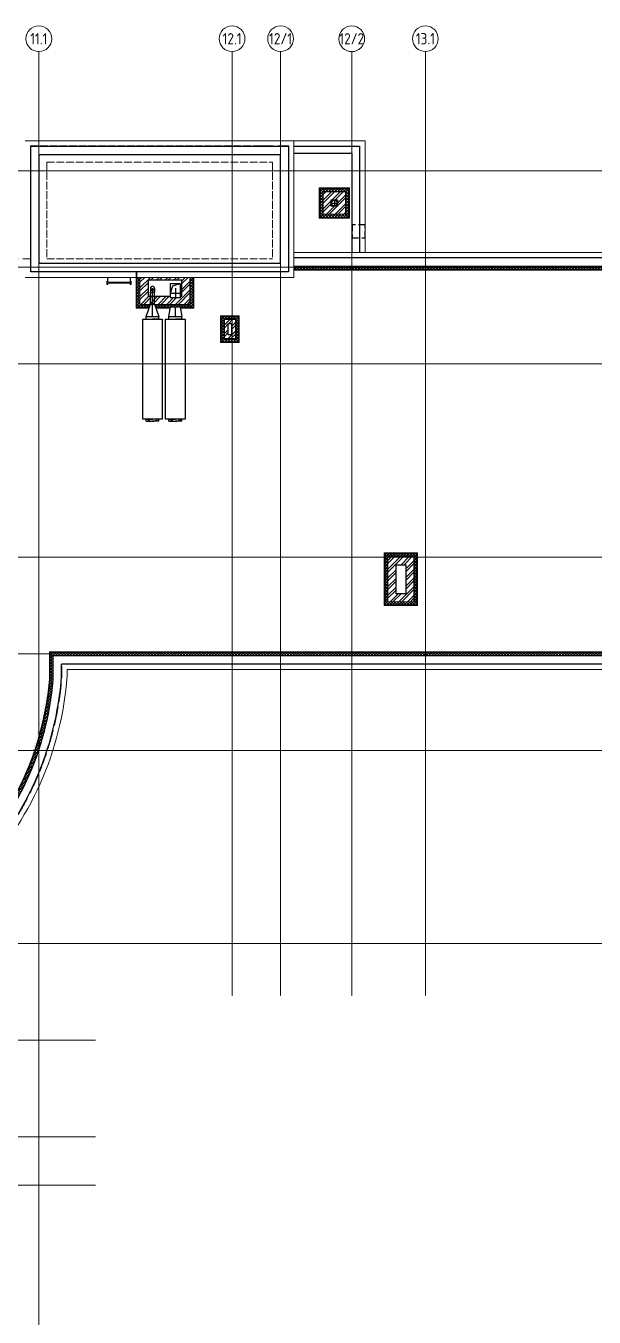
# Model space of a CAD drawing. Header units: millimetres. Extents: x -222892 to 671268, y 0 to 135099.
# Drawn here: x 487659 to 505303, y 95001 to 135099 of the extents above; entities that cross this region are included whole.
import ezdxf
from ezdxf.enums import TextEntityAlignment as Align

# ---------------------------------------------------------------- set-up
doc = ezdxf.new("R2010")
doc.units = ezdxf.units.MM
for name, pattern in [('ACAD_ISO02W100', [15, 12, -3]), ('CENTER2', [28.575, 19.05, -3.175, 3.175, -3.175]), ('HIDDEN', [6, 4, -2]), ('осевая', [2, 1.25, -0.25, 0.25, -0.25])]:
    doc.linetypes.add(name, pattern=pattern)
for name, color, linetype in [('Aks_скрытые_линии', 7, 'HIDDEN'), ('Aks_Схема', 3, 'Continuous'), ('АР_Парапет', 142, 'Continuous'), ('М_дефлектор', 122, 'Continuous'), ('перекр 0.3', 181, 'Continuous'), ('ПРОЕМЫ ОВ', 173, 'Continuous')]:
    doc.layers.add(name, color=color, linetype=linetype)
for name, color, linetype, lineweight in [('АР_Навесной фасад', 190, 'Continuous', 5), ('АР_Перегородки кирпич', 244, 'Continuous', 5), ('АР_Перегородки_кирпич_Штрих', 244, 'Continuous', 5), ('АР_Размеры дверей', 15, 'Continuous', 5), ('АР_Утеплитель', 154, 'Continuous', 5), ('АР_Штрих утеплитель', 24, 'Continuous', 5), ('КР_Оси', 7, 'Continuous', 5), ('М_0_В35', 142, 'Continuous', 25), ('пунктир', 251, 'Continuous', 5), ('Специальное оборудование', 7, 'Continuous', 5)]:
    doc.layers.add(name, color=color, linetype=linetype, lineweight=lineweight)
doc.styles.add('ISOCPEUR', font='isocpeur.ttf', dxfattribs={"width": 0.85})

# ---------------------------------------------------------------- blocks, each defined once
blk = doc.blocks.new('A$Cd8bddbec')
at = {"color": 251, "linetype": 'ByBlock'}
for points in [[(-175, 0), (175, 0)], [(-2, 175), (-2, -175)]]:
    blk.add_lwpolyline(points, dxfattribs=at)
blk.add_circle((0, 0), 175, dxfattribs=at)
at = {"layer": 'М_дефлектор'}
blk.add_circle((-2, 0), 200, dxfattribs=at)
blk = doc.blocks.new('LADDER_12760 - LADDER_12760-5164013-3_1 этаж')
at = {"layer": 'Специальное оборудование'}
for p, q in [((25, 95), (-50, 95)), ((-50, 95), (-50, 88)), ((-50, 88), (18, 88)), ((0, 0), (25, 0)), ((0, -76.2), (0, 0)), ((18, 88), (18, 0)), ((25, 0), (25, 95)), ((25, 0), (25, -76.2)), ((575, 95), (575, 0)), ((650, 95), (575, 95)), ((575, 0), (600, 0)), ((575, -76.2), (575, 0)), ((582, 0), (582, 88)), ((582, 88), (650, 88)), ((600, 0), (600, -76.2)), ((650, 88), (650, 95)), ((25, -76.2), (0, -76.2)), ((25, -25.4), (575, -25.4)), ((575, -45.4), (25, -45.4)), ((600, -76.2), (575, -76.2))]:
    blk.add_line(p, q, dxfattribs=at)
blk = doc.blocks.new('*U4608')
at = {"linetype": 'ByBlock'}
for p, q in [((-15.55, -3.05), (-15.55, 3.05)), ((-15.55, 3.05), (15.55, 3.05)), ((15.55, 3.05), (15.55, -3.05)), ((15.55, -3.05), (-15.55, -3.05))]:
    blk.add_line(p, q, dxfattribs=at)
blk = doc.blocks.new('Aks_rs_mixed_400x200_to_125_375_wipe')
at = {"color": 0, "linetype": 'ByBlock', "lineweight": -2}
blk.add_wipeout([(-2, 0), (2, 0), (0.625, 3.75), (-0.625, 3.75)], dxfattribs=at)
blk = doc.blocks.new('Aks_rs_mixed_400x200_to_125_375')
at = {"color": 0, "linetype": 'ByBlock', "lineweight": -2}
blk.add_blockref('Aks_rs_mixed_400x200_to_125_375_wipe', (0, 0), dxfattribs=at)
for p, q in [((-2, 0), (-0.625, 3.75)), ((-2, 0), (2, 0)), ((-0.625, 3.75), (0.625, 3.75)), ((0.625, 3.75), (2, 0))]:
    blk.add_line(p, q, dxfattribs=at)
at = {"layer": 'Aks_Схема'}
blk.add_line((0, 0), (0, 3.75), dxfattribs=at)
blk = doc.blocks.new('Aks_rs_rect_400x200_to_300x300_300_wipe')
at = {"color": 0, "linetype": 'ByBlock', "lineweight": -2}
blk.add_wipeout([(-2, 0), (2, 0), (1.5, 3), (-1.5, 3)], dxfattribs=at)
blk = doc.blocks.new('Aks_rs_rect_400x200_to_300x300_300')
at = {"color": 0, "linetype": 'ByBlock', "lineweight": -2}
blk.add_blockref('Aks_rs_rect_400x200_to_300x300_300_wipe', (0, 0), dxfattribs=at)
for p, q in [((-2, 0), (-1.5, 3)), ((-2, 0), (2, 0)), ((-1.5, 3), (1.5, 3)), ((1.5, 3), (2, 0))]:
    blk.add_line(p, q, dxfattribs=at)
at = {"layer": 'Aks_Схема'}
blk.add_line((0, 0), (0, 3), dxfattribs=at)
blk = doc.blocks.new('Aks_es_drop_rnd_125_125_wipe')
at = {"color": 0, "linetype": 'ByBlock', "lineweight": -2}
blk.add_wipeout([(-0.62, 0), (-0.62, 0.07), (-0.61, 0.13), (-0.59, 0.19), (-0.57, 0.25), (-0.54, 0.31), (-0.51, 0.37), (-0.46, 0.42), (-0.42, 0.46), (-0.37, 0.51), (-0.31, 0.54), (-0.25, 0.57), (-0.19, 0.59), (-0.13, 0.61), (-0.07, 0.62), (0, 0.62), (0.07, 0.62), (0.13, 0.61), (0.19, 0.59), (0.25, 0.57), (0.31, 0.54), (0.37, 0.51), (0.42, 0.46), (0.46, 0.42), (0.51, 0.37), (0.54, 0.31), (0.57, 0.25), (0.59, 0.19), (0.61, 0.13), (0.62, 0.07), (0.62, 0), (0.62, -1.25), (-0.62, -1.25)], dxfattribs=at)
blk = doc.blocks.new('Aks_es_drop_rnd_125_125')
at = {"color": 0, "linetype": 'ByBlock', "lineweight": -2}
blk.add_arc((0, 0), 0.625, 0, 180, dxfattribs=at)
blk.add_blockref('Aks_es_drop_rnd_125_125_wipe', (0, 0), dxfattribs=at)
for p, q in [((-0.62, 0), (-0.62, -1.25)), ((0.62, 0), (0.62, -1.25)), ((-0.62, -1.25), (0.62, -1.25))]:
    blk.add_line(p, q, dxfattribs=at)
at = {"color": 200, "linetype": 'CENTER2', "lineweight": -2}
blk.add_line((0, 0), (0, -1.25), dxfattribs=at)
at = {"color": 0, "linetype": 'ByBlock', "lineweight": -2}
blk.add_arc((0, 0), 0.625, 0, 180, dxfattribs=at)
at = {"layer": 'Aks_скрытые_линии'}
for centre, radius, start, end in [((0, 0), 0.625, 180, 0), ((0.11, 0.11), 0.644, 149.0362, 300.9638)]:
    blk.add_arc(centre, radius, start, end, dxfattribs=at)
at = {"layer": 'Aks_Схема'}
blk.add_line((0, 0), (0, -1.25), dxfattribs=at)
blk = doc.blocks.new('Aks_es_drop_rect_300_300_100_50_50_wipe')
at = {"color": 0, "linetype": 'ByBlock', "lineweight": -2}
blk.add_wipeout([(-1.5, 1.5), (1.5, 1.5), (1.5, -3), (-1.5, -3)], dxfattribs=at)
blk = doc.blocks.new('Aks_es_drop_rect_300_300_100_50_50')
at = {"color": 0, "linetype": 'ByBlock', "lineweight": -2}
blk.add_blockref('Aks_es_drop_rect_300_300_100_50_50_wipe', (0, 0), dxfattribs=at)
for p, q in [((-1.5, 1.5), (1.5, 1.5)), ((-1.5, -3), (-1.5, 1.5)), ((1.5, 1.5), (1.5, -3)), ((1.5, -3), (-1.5, -3))]:
    blk.add_line(p, q, dxfattribs=at)
at = {"layer": 'Aks_скрытые_линии'}
for p, q in [((-1.5, -1.5), (-0.75, 0.75)), ((-0.75, 0.75), (1.5, 1.5)), ((-1.5, -1.5), (1.5, -1.5))]:
    blk.add_line(p, q, dxfattribs=at)
at = {"layer": 'Aks_Схема'}
blk.add_line((0, 0), (0, -3), dxfattribs=at)
blk = doc.blocks.new('*U5873')
at = {"color": 0, "linetype": 'Continuous', "lineweight": -2}
blk.add_line((-35117, 0), (-35617, 0), dxfattribs=at)
at = {"color": 0, "linetype": 'ByBlock', "lineweight": -2, "ltscale": 10}
blk.add_line((0, 0), (-35117, 0), dxfattribs=at)
at = {"color": 0, "linetype": 'Continuous', "lineweight": -2}
blk.add_circle((-36017, 0), 400, dxfattribs=at)
at = {"color": 0, "linetype": 'Continuous', "lineweight": -2, "style": 'ISOCPEUR', "width": 0.85}
blk.add_text('Д.1', height=350, dxfattribs=at).set_placement((-36017, 0), align=Align.MIDDLE_CENTER)
blk = doc.blocks.new('*U5874')
at = {"color": 0, "linetype": 'Continuous', "lineweight": -2}
blk.add_line((-35117, 0), (-35617, 0), dxfattribs=at)
at = {"color": 0, "linetype": 'ByBlock', "lineweight": -2, "ltscale": 10}
blk.add_line((0, 0), (-35117, 0), dxfattribs=at)
at = {"color": 0, "linetype": 'Continuous', "lineweight": -2}
blk.add_circle((-36017, 0), 400, dxfattribs=at)
at = {"color": 0, "linetype": 'Continuous', "lineweight": -2, "style": 'ISOCPEUR', "width": 0.85}
blk.add_text('Е.1', height=350, dxfattribs=at).set_placement((-36017, 0), align=Align.MIDDLE_CENTER)
blk = doc.blocks.new('*U5875')
at = {"color": 0, "linetype": 'ByBlock', "lineweight": -2, "ltscale": 10}
blk.add_line((0, 0), (-71487, 0), dxfattribs=at)
blk = doc.blocks.new('*U5876')
at = {"color": 0, "linetype": 'ByBlock', "lineweight": -2, "ltscale": 10}
blk.add_line((0, 0), (-71487, 0), dxfattribs=at)
blk = doc.blocks.new('*U5877')
at = {"color": 0, "linetype": 'ByBlock', "lineweight": -2, "ltscale": 10}
blk.add_line((0, 0), (-71487, 0), dxfattribs=at)
blk = doc.blocks.new('*U5878')
at = {"color": 0, "linetype": 'ByBlock', "lineweight": -2, "ltscale": 10}
blk.add_line((0, 0), (-71487, 0), dxfattribs=at)
blk = doc.blocks.new('*U5879')
at = {"color": 0, "linetype": 'ByBlock', "lineweight": -2, "ltscale": 10}
blk.add_line((0, 0), (-71487, 0), dxfattribs=at)
blk = doc.blocks.new('*U5880')
at = {"color": 0, "linetype": 'ByBlock', "lineweight": -2, "ltscale": 10}
blk.add_line((0, 0), (-71487, 0), dxfattribs=at)
blk = doc.blocks.new('*U5881')
at = {"color": 0, "linetype": 'ByBlock', "lineweight": -2, "ltscale": 10}
blk.add_line((0, 0), (-71487, 0), dxfattribs=at)
blk = doc.blocks.new('*U5891')
at = {"color": 0, "linetype": 'Continuous', "lineweight": -2}
blk.add_line((0, 0), (0, 500), dxfattribs=at)
at = {"color": 0, "linetype": 'ByBlock', "lineweight": -2, "ltscale": 10}
blk.add_line((0, 0), (0, -53278), dxfattribs=at)
at = {"color": 0, "linetype": 'Continuous', "lineweight": -2}
blk.add_circle((0, 900), 400, dxfattribs=at)
at = {"color": 0, "linetype": 'Continuous', "lineweight": -2, "style": 'ISOCPEUR', "width": 0.85}
blk.add_text('11.1', height=350, dxfattribs=at).set_placement((0, 900), align=Align.MIDDLE_CENTER)
blk = doc.blocks.new('*U5892')
at = {"color": 0, "linetype": 'Continuous', "lineweight": -2}
blk.add_line((0, 0), (0, 500), dxfattribs=at)
at = {"color": 0, "linetype": 'ByBlock', "lineweight": -2, "ltscale": 10}
blk.add_line((0, 0), (0, -28823), dxfattribs=at)
at = {"color": 0, "linetype": 'Continuous', "lineweight": -2}
blk.add_circle((0, 900), 400, dxfattribs=at)
at = {"color": 0, "linetype": 'Continuous', "lineweight": -2, "style": 'ISOCPEUR', "width": 0.85}
blk.add_text('12.1', height=350, dxfattribs=at).set_placement((0, 900), align=Align.MIDDLE_CENTER)
blk = doc.blocks.new('*U5893')
at = {"color": 0, "linetype": 'Continuous', "lineweight": -2}
blk.add_line((0, 0), (0, 500), dxfattribs=at)
at = {"color": 0, "linetype": 'ByBlock', "lineweight": -2, "ltscale": 10}
blk.add_line((0, 0), (0, -28823), dxfattribs=at)
at = {"color": 0, "linetype": 'Continuous', "lineweight": -2}
blk.add_circle((0, 900), 400, dxfattribs=at)
at = {"color": 0, "linetype": 'Continuous', "lineweight": -2, "style": 'ISOCPEUR', "width": 0.85}
blk.add_text('12/1', height=350, dxfattribs=at).set_placement((0, 900), align=Align.MIDDLE_CENTER)
blk = doc.blocks.new('*U5894')
at = {"color": 0, "linetype": 'Continuous', "lineweight": -2}
blk.add_line((0, 0), (0, 500), dxfattribs=at)
at = {"color": 0, "linetype": 'ByBlock', "lineweight": -2, "ltscale": 10}
blk.add_line((0, 0), (0, -28821.751551), dxfattribs=at)
at = {"color": 0, "linetype": 'Continuous', "lineweight": -2}
blk.add_circle((0, 900), 400, dxfattribs=at)
at = {"color": 0, "linetype": 'Continuous', "lineweight": -2, "style": 'ISOCPEUR', "width": 0.85}
blk.add_text('12/2', height=350, dxfattribs=at).set_placement((0, 900), align=Align.MIDDLE_CENTER)
blk = doc.blocks.new('*U5895')
at = {"color": 0, "linetype": 'Continuous', "lineweight": -2}
blk.add_line((0, 0), (0, 500), dxfattribs=at)
at = {"color": 0, "linetype": 'ByBlock', "lineweight": -2, "ltscale": 10}
blk.add_line((0, 0), (0, -28823), dxfattribs=at)
at = {"color": 0, "linetype": 'Continuous', "lineweight": -2}
blk.add_circle((0, 900), 400, dxfattribs=at)
at = {"color": 0, "linetype": 'Continuous', "lineweight": -2, "style": 'ISOCPEUR', "width": 0.85}
blk.add_text('13.1', height=350, dxfattribs=at).set_placement((0, 900), align=Align.MIDDLE_CENTER)
blk = doc.blocks.new('*U5900')
at = {"color": 0, "linetype": 'Continuous', "lineweight": -2}
blk.add_line((-35117, 0), (-35617, 0), dxfattribs=at)
at = {"color": 0, "linetype": 'ByBlock', "lineweight": -2, "ltscale": 10}
blk.add_line((0, 0), (-35117, 0), dxfattribs=at)
at = {"color": 0, "linetype": 'Continuous', "lineweight": -2}
blk.add_circle((-36017, 0), 400, dxfattribs=at)
at = {"color": 0, "linetype": 'Continuous', "lineweight": -2, "style": 'ISOCPEUR', "width": 0.85}
blk.add_text('Г.1', height=350, dxfattribs=at).set_placement((-36017, 0), align=Align.MIDDLE_CENTER)
blk = doc.blocks.new('A$C4c190d01')
at = {"layer": 'КР_Оси', "linetype": 'осевая'}
for name, p in [('*U5891', (23569.9, 78593.6)), ('*U5892', (29569.9, 78593.6)), ('*U5893', (31074.9, 78593.6)), ('*U5894', (33284.9, 78592.1)), ('*U5895', (35569.9, 78593.6)), ('*U5881', (61698.3, 75395)), ('*U5880', (61698.3, 72395)), ('*U5879', (61698.3, 69395)), ('*U5878', (61698.3, 63395)), ('*U5877', (61698.3, 60395)), ('*U5876', (61698.3, 57395)), ('*U5875', (61698.3, 51395)), ('*U5874', (25328.8, 48395)), ('*U5873', (25328.8, 45395)), ('*U5900', (25328.8, 43895))]:
    blk.add_blockref(name, p, dxfattribs=at)

msp = doc.modelspace()

# ---------------------------------------------------------------- hatches: boundary and pattern name
at = {"layer": 'АР_Перегородки_кирпич_Штрих', "ltscale": 500}
h = msp.add_hatch(dxfattribs=at)
h.set_pattern_fill('ANSI32', color=256, scale=20)
h.paths.add_polyline_path([(497587.4, 129247.5), (496888.3, 129247.5), (496888.3, 129947.5), (497587.4, 129947.5)])
h.paths.add_polyline_path([(497337.4, 129497.5), (497138.3, 129497.5), (497138.3, 129697.5), (497337.4, 129697.5)], flags=16)
h = msp.add_hatch(dxfattribs=at)
h.set_pattern_fill('ANSI32', color=256, scale=20)
h.paths.add_polyline_path([(491452.7, 126700.5), (492501.7, 126700.5), (492501.7, 127201), (491452.7, 127201)], flags=16)
h.paths.add_polyline_path([(491202.7, 127289.6), (492751.7, 127289.6), (492751.7, 126450.5), (491202.7, 126450.5)])
h = msp.add_hatch(dxfattribs=at)
h.set_pattern_fill('ANSI32', color=256, scale=20)
h.paths.add_polyline_path([(494043.2, 125857.7), (493943.2, 125857.7), (493943.2, 125507.7), (494043.2, 125507.7)], flags=16)
h.paths.add_polyline_path([(494163.2, 125977.7), (493823.2, 125977.7), (493823.2, 125387.7), (494163.2, 125387.7)])
h = msp.add_hatch(dxfattribs=at)
h.set_pattern_fill('ANSI32', color=256, scale=20)
h.paths.add_polyline_path([(499451.8, 117466.9), (499151.8, 117466.9), (499151.8, 118366.9), (499451.8, 118366.9)], flags=16)
h.paths.add_polyline_path([(499701.8, 117216.9), (498901.8, 117216.9), (498901.8, 118616.9), (499701.8, 118616.9)])
at = {"layer": 'АР_Утеплитель', "ltscale": 500}
h = msp.add_hatch(dxfattribs=at)
h.set_pattern_fill('ANSI37', color=256, scale=20)
h.paths.add_polyline_path([(497687.4, 129147.5), (496788.3, 129147.5), (496788.3, 130047.5), (497687.4, 130047.5)])
h.paths.add_polyline_path([(497587.4, 129247.5), (496888.3, 129247.5), (496888.3, 129947.5), (497587.4, 129947.5)], flags=16)
h = msp.add_hatch(dxfattribs=at)
h.set_pattern_fill('ANSI37', color=256, scale=20)
h.paths.add_polyline_path([(492851.7, 127289.6), (492751.7, 127289.6), (492751.7, 126450.5), (491202.7, 126450.5), (491202.7, 127289.6), (491102.7, 127289.6), (491102.7, 126350.5), (492851.7, 126350.5)])
h = msp.add_hatch(dxfattribs=at)
h.set_pattern_fill('ANSI37', color=256, scale=20)
h.paths.add_polyline_path([(494163.2, 125387.7), (493823.2, 125387.7), (493823.2, 125977.7), (494163.2, 125977.7)], flags=16)
h.paths.add_polyline_path([(494263.2, 125287.7), (493723.2, 125287.7), (493723.2, 126077.7), (494263.2, 126077.7)])
h = msp.add_hatch(dxfattribs=at)
h.set_pattern_fill('ANSI37', color=256, scale=20)
h.paths.add_polyline_path([(499701.8, 117216.9), (498901.8, 117216.9), (498901.8, 118616.9), (499701.8, 118616.9)], flags=16)
h.paths.add_polyline_path([(499801.8, 117116.9), (498801.8, 117116.9), (498801.8, 118716.9), (499801.8, 118716.9)])
at = {"layer": 'АР_Штрих утеплитель', "ltscale": 500}
h = msp.add_hatch(dxfattribs=at)
h.set_pattern_fill('ANSI37', color=256, scale=20)
h.paths.add_polyline_path([(495982, 127630.7), (521221.5, 127630.7), (521221.5, 127530.7), (495982, 127530.7)])
h = msp.add_hatch(dxfattribs=at)
h.set_pattern_fill('ANSI37', color=256, scale=20)
edge = h.paths.add_edge_path()
edge.add_line((517851.5, 115600.7), (488411.2, 115600.7))
edge.add_line((488411.2, 115600.7), (488411.2, 114806.7))
edge.add_arc((479054.6, 115605.8), 9390.7, 338.72197, 355.11842, ccw=False)
edge.add_line((487805.1, 112198), (487533.3, 111569.2))
edge.add_line((487533.3, 111569.2), (487227.5, 110981.5))
edge.add_arc((479062.5, 115603.8), 9382.6, 315.87509, 330.48576, ccw=False)
edge.add_arc((479071, 115579.9), 9359.9, 288.64048, 315.94366, ccw=False)
edge.add_line((482062.7, 106711), (482048, 106600.7))
edge.add_arc((479071, 115579.9), 9459.8, 288.34264, 309.29993)
edge.add_arc((479071, 115579.9), 9459.9, 309.29993, 315.94294)
edge.add_arc((479062.5, 115603.8), 9482.6, 315.87509, 330.27244)
edge.add_line((487297.1, 110901.6), (487617.8, 111513.9))
edge.add_arc((479062.5, 115603.8), 9482.6, 334.44954, 338.74407)
edge.add_arc((479086.7, 115597.6), 9457.8, 338.7258, 355.1923)
edge.add_line((488511.2, 114804.9), (488511.2, 115540.7))
edge.add_line((488511.2, 115540.7), (517851.5, 115540.7))
edge.add_line((517851.5, 115540.7), (517851.5, 115600.7))
h.paths.add_polyline_path([(517851.5, 115640.7), (488411.2, 115640.7), (488411.2, 115600.7), (517851.5, 115600.7)])

# ---------------------------------------------------------------- linework, layer by layer
at = {"layer": 'АР_Навесной фасад', "ltscale": 100}
for p, q in [((495982, 131530.7), (487641.5, 131530.7)), ((495982, 127289.6), (495982, 131530.7)), ((498191.5, 131530.7), (495982, 131530.7)), ((498191.5, 128060.7), (498191.5, 131530.7)), ((521751.5, 128060.7), (495982.7, 128060.7)), ((487641.5, 127289.6), (495982, 127289.6)), ((488940.8, 115110.7), (488940.8, 114910.7)), ((518281.5, 115110.7), (488940.8, 115110.7))]:
    msp.add_line(p, q, dxfattribs=at)
msp.add_lwpolyline([(487642.7, 131530.7), (495982.7, 131530.7)], dxfattribs=at)
msp.add_arc((479062.5, 115603.8), 9902.6, 315.87509, 355.98647, dxfattribs=at)
at = {"layer": 'АР_Парапет', "ltscale": 500}
for p, q in [((495982, 131360.7), (498021.5, 131360.7)), ((497791.5, 131130.7), (495982, 131130.7)), ((497791.5, 128060.7), (497791.5, 131130.7)), ((498021.5, 131360.7), (498021.5, 128060.7)), ((521581.5, 127890.7), (495982, 127890.7)), ((521321.5, 127630.7), (495982, 127630.7)), ((517851.5, 115540.7), (488511.2, 115540.7)), ((488511.2, 114803), (488511.2, 115540.7)), ((518111.5, 115280.7), (488771.2, 115280.7)), ((488771.2, 114922.6), (488771.2, 115280.7))]:
    msp.add_line(p, q, dxfattribs=at)
msp.add_lwpolyline([(487811.5, 131360.7), (495812, 131360.7), (495812, 127459.6), (487811.5, 127459.6), (487811.5, 131360.7)], dxfattribs=at)
msp.add_lwpolyline([(488071.5, 127719.6), (488071.5, 131100.7), (495552, 131100.7), (495552, 127719.6)], close=True, dxfattribs=at)
for centre, radius, start, end in [((479062.5, 115603.8), 9482.6, 315.87509, 355.15601), ((478980.6, 115624.3), 9815.7, 316.12205, 355.90068)]:
    msp.add_arc(centre, radius, start, end, dxfattribs=at)
at = {"layer": 'АР_Перегородки кирпич', "linetype": 'Continuous', "ltscale": 100}
for points in [[(497707.4, 129127.5), (496768.3, 129127.4), (496768.3, 130067.4), (497707.4, 130067.5)], [(497687.4, 129147.5), (496788.3, 129147.5), (496788.3, 130047.5), (497687.4, 130047.5)], [(497587.4, 129247.5), (496888.3, 129247.5), (496888.3, 129947.5), (497587.4, 129947.5)], [(497337.4, 129497.5), (497138.3, 129497.5), (497138.3, 129697.5), (497337.4, 129697.5)], [(494163.2, 125977.7), (493823.2, 125977.7), (493823.2, 125387.7), (494163.2, 125387.7)], [(494043.2, 125857.7), (493943.2, 125857.7), (493943.2, 125507.7), (494043.2, 125507.7)], [(499701.8, 117216.9), (498901.8, 117216.9), (498901.8, 118616.9), (499701.8, 118616.9)]]:
    msp.add_lwpolyline(points, close=True, dxfattribs=at)
msp.add_lwpolyline([(491202.7, 127289.6), (491202.7, 126450.5), (492751.7, 126450.5), (492751.7, 127289.6)], dxfattribs=at)
at = {"layer": 'АР_Размеры дверей', "ltscale": 500}
msp.add_lwpolyline([(491202.7, 127289.6), (492751.7, 127289.6), (492751.7, 126450.5), (491202.7, 126450.5)], close=True, dxfattribs=at)
at = {"layer": 'АР_Утеплитель', "ltscale": 500}
for points in [[(491082.7, 127459.6), (491082.7, 126330.5), (492871.7, 126330.5), (492871.7, 127289.6)], [(491102.7, 127459.6), (491102.7, 126350.5), (492851.7, 126350.5), (492851.7, 127289.6)]]:
    msp.add_lwpolyline(points, dxfattribs=at)
for points in [[(494283.2, 126097.7), (493703.2, 126097.7), (493703.2, 125267.7), (494283.2, 125267.7)], [(494263.2, 126077.7), (493723.2, 126077.7), (493723.2, 125287.7), (494263.2, 125287.7)], [(494183.2, 125997.7), (493803.2, 125997.7), (493803.2, 125367.7), (494183.2, 125367.7)], [(499821.8, 117096.9), (498781.8, 117096.9), (498781.8, 118736.9), (499821.8, 118736.9)], [(499801.8, 117116.9), (498801.8, 117116.9), (498801.8, 118716.9), (499801.8, 118716.9)]]:
    msp.add_lwpolyline(points, close=True, dxfattribs=at)
at = {"layer": 'АР_Штрих утеплитель', "ltscale": 500}
for p, q in [((521221.5, 127530.7), (495982, 127530.7)), ((521201.5, 127510.7), (495982, 127510.7)), ((517851.5, 115660.7), (488391.2, 115660.7)), ((488391.2, 114803), (488391.2, 115660.7)), ((517851.5, 115640.7), (488411.2, 115640.7)), ((488411.2, 114803), (488411.2, 115640.7))]:
    msp.add_line(p, q, dxfattribs=at)
for radius in [9362.6, 9382.6]:
    msp.add_arc((479062.5, 115603.8), radius, 315.87509, 355.15601, dxfattribs=at)
at = {"layer": 'М_0_В35', "linetype": 'Continuous'}
for p, q in [((491529.2, 126452.4), (491529.2, 126825.8)), ((491529.2, 126825.8), (491591.7, 126825.8)), ((491654.2, 126825.8), (491591.7, 126825.8)), ((491654.2, 126452.4), (491654.2, 126825.8)), ((491529.2, 126452.4), (491591.7, 126452.4)), ((491654.2, 126452.4), (491591.7, 126452.4)), ((491391.7, 125993.1), (491391.7, 126077.4)), ((491391.7, 126077.4), (491591.7, 126077.4)), ((491391.7, 125993.1), (491591.7, 125993.1)), ((491791.7, 126077.4), (491591.7, 126077.4)), ((491791.7, 125993.1), (491591.7, 125993.1)), ((491791.7, 125993.1), (491791.7, 126077.4)), ((492101.7, 125993.1), (492101.7, 126077.4)), ((492101.7, 126077.4), (492301.7, 126077.4)), ((492101.7, 125993.1), (492301.7, 125993.1)), ((492501.7, 126077.4), (492301.7, 126077.4)), ((492501.7, 125993.1), (492301.7, 125993.1)), ((492501.7, 125993.1), (492501.7, 126077.4)), ((491391.7, 122818.8), (491391.7, 122883.1)), ((491391.7, 122883.1), (491591.7, 122883.1)), ((491391.7, 122818.8), (491591.7, 122818.8)), ((491791.7, 122883.1), (491591.7, 122883.1)), ((491791.7, 122818.8), (491591.7, 122818.8)), ((491791.7, 122818.8), (491791.7, 122883.1)), ((492101.7, 122818.8), (492101.7, 122883.1)), ((492101.7, 122883.1), (492301.7, 122883.1)), ((492101.7, 122818.8), (492301.7, 122818.8)), ((492501.7, 122883.1), (492301.7, 122883.1)), ((492501.7, 122818.8), (492301.7, 122818.8)), ((492501.7, 122818.8), (492501.7, 122883.1))]:
    msp.add_line(p, q, dxfattribs=at)
at = {"layer": 'М_0_В35', "color": 200, "linetype": 'CENTER2'}
msp.add_line((491591.7, 126452.4), (491591.7, 126825.8), dxfattribs=at)
at = {"layer": 'М_0_В35'}
for centre in [(491591.7, 123043.6), (492301.7, 123043.6)]:
    msp.add_arc(centre, 224.8, 225.53454, 314.46546, dxfattribs=at)
at = {"layer": 'перекр 0.3', "linetype": 'HIDDEN', "ltscale": 50}
msp.add_lwpolyline([(497791.5, 128521.1), (498191.5, 128521.1), (498191.5, 128918.9), (497791.5, 128918.9)], close=True, dxfattribs=at)
msp.add_lwpolyline([(497791.5, 128521.1), (498191.5, 128521.1), (498191.5, 128918.9), (497791.5, 128918.9)], close=True, dxfattribs=at)
at = {"layer": 'ПРОЕМЫ ОВ', "ltscale": 500}
for points in [[(497337.4, 129497.5), (497138.3, 129497.5), (497138.3, 129697.5), (497337.4, 129697.5)], [(491452.7, 126700.5), (492501.7, 126700.5), (492501.7, 127201), (491452.7, 127201)], [(493943.2, 125857.7), (494043.2, 125857.7), (494043.2, 125507.7), (493943.2, 125507.7)], [(499451.8, 117466.9), (499151.8, 117466.9), (499151.8, 118366.9), (499451.8, 118366.9)]]:
    msp.add_lwpolyline(points, close=True, dxfattribs=at)
at = {"layer": 'пунктир', "linetype": 'ACAD_ISO02W100', "ltscale": 20}
for p, q in [((487801.5, 127860.7), (487801.5, 131370.7)), ((487801.5, 131370.7), (495251.7, 131370.7)), ((495822, 131370.7), (495821.4, 127860.7)), ((488312.7, 130860.7), (495312.7, 130860.7)), ((488312.7, 130860.7), (488312.7, 127860.7)), ((495312.7, 130860.7), (495312.7, 127860.7)), ((488312.7, 127860.7), (495312.7, 127860.7))]:
    msp.add_line(p, q, dxfattribs=at)
at = {"layer": 'пунктир', "linetype": 'ACAD_ISO02W100', "ltscale": 50}
for p, q in [((479321.5, 127860.7), (487801.5, 127860.7)), ((488780.8, 115210.7), (488780.8, 114916.3))]:
    msp.add_line(p, q, dxfattribs=at)
msp.add_lwpolyline([(494732.7, 131370.7), (495822.7, 131370.7)], dxfattribs=at)
msp.add_arc((479062.5, 115603.8), 9742.6, 315.87509, 355.95363, dxfattribs=at)

# ---------------------------------------------------------------- block references
at = {"layer": 'М_0_В35', "linetype": 'ByBlock', "xscale": 100, "yscale": 100, "zscale": 100, "rotation": 269.999999999996}
for p in [(491591.7, 124438.1), (492301.7, 124438.1)]:
    msp.add_blockref('*U4608', p, dxfattribs=at)
at = {"layer": 'М_дефлектор', "xscale": 0.5, "yscale": 0.5, "zscale": 0.5}
msp.add_blockref('A$Cd8bddbec', (497238.3, 129597.5), dxfattribs=at)
at = {"layer": 'Специальное оборудование', "xscale": -1.2705, "yscale": 1.2705, "zscale": 1.2705}
msp.add_blockref('LADDER_12760 - LADDER_12760-5164013-3_1 этаж', (490931.3, 127168.9), dxfattribs=at)

# ---------------------------------------------------------------- next in the draw order: block references
at = {"layer": 'М_0_В35', "linetype": 'Continuous', "xscale": 100, "yscale": 100, "zscale": 100}
for name, p in [('Aks_es_drop_rnd_125_125', (491591.7, 126950.8)), ('Aks_es_drop_rect_300_300_100_50_50', (492301.7, 126950.8)), ('Aks_rs_mixed_400x200_to_125_375', (491591.7, 126077.4)), ('Aks_rs_rect_400x200_to_300x300_300', (492301.7, 126077.4))]:
    msp.add_blockref(name, p, dxfattribs=at)

# ---------------------------------------------------------------- next in the draw order: block references
at = {"layer": 'КР_Оси'}
msp.add_blockref('A$C4c190d01', (464492.8, 55205.7), dxfattribs=at)

doc.saveas('drawing.dxf')
